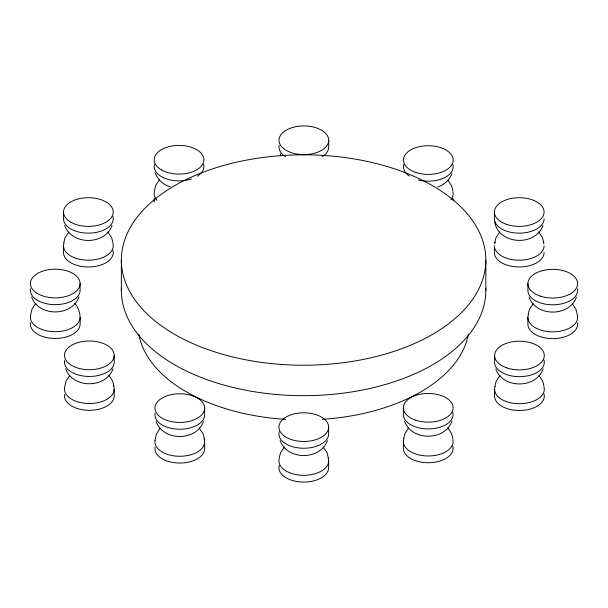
<?xml version="1.0" encoding="UTF-8"?>
<svg xmlns="http://www.w3.org/2000/svg" width="608" height="608" viewBox="0 0 608 608"><rect width="100%" height="100%" fill="white"/><g stroke="black" fill="none" stroke-linecap="round" stroke-linejoin="round"><path stroke-width="0.91" d="M30.438 315.826L31.958 309.236L35.674 303.529M64.524 387.646L66.052 381.056L69.76 375.349M154.956 440.412L156.484 433.816L160.193 428.116M63.794 242.828L65.071 237.743L68.788 232.036M154.462 190.54L155.739 185.455L159.456 179.755M279.209 457.923L280.486 452.838L284.202 447.131M403.674 438.596L404.951 433.519L408.667 427.812M494.676 242.82L495.953 237.743L499.67 232.036M494.882 386.331L496.151 381.246L499.867 375.539M528.185 314.48L529.454 309.396L533.17 303.696M78.911 296.962C71.949 316.897 38.555 316.897 31.586 296.962M112.032 225.477C105.062 245.412 71.668 245.412 64.706 225.477M113.004 368.79C106.035 388.725 72.648 388.725 65.679 368.79M203.437 421.549C196.468 441.484 163.081 441.484 156.112 421.549M327.438 440.572C320.477 460.507 287.082 460.507 280.121 440.572M451.964 173.508C449.798 179.968 444.121 184.809 437.768 186.998M451.904 421.253C444.942 441.18 411.548 441.18 404.586 421.253M542.906 225.477C535.618 246.909 498.013 244.819 494.745 221.814M543.111 368.98C536.142 388.915 502.748 388.915 495.786 368.98M576.414 297.13C569.445 317.064 536.051 317.064 529.089 297.13M170.308 186.869C163.628 184.908 157.632 179.869 155.374 173.189M538.825 232.036L542.534 237.743L543.81 242.82M572.326 303.696L576.042 309.396L577.562 315.993M447.883 180.067L451.6 185.774L452.876 190.851M539.022 375.539L542.739 381.246L544.016 386.331M447.822 427.812L451.539 433.519L452.816 438.596M323.357 447.131L327.074 452.838L328.35 457.923M107.943 232.036L111.659 237.743L112.936 242.828M199.356 428.116L203.064 433.816L204.341 438.9M74.83 303.529C80.089 308.986 80.545 316.973 80.104 324.11A24.852 14.349 0 0 1 53.952 338.436A24.852 14.349 0 0 1 30.537 322.612M108.916 375.349L112.632 381.056L113.909 386.133M280.189 153.718L280.653 155.108M114.16 387.646L114.19 395.937A24.852 14.349 0 0 1 88.038 410.263A24.852 14.349 0 0 1 64.623 394.432M527.896 283.693L527.896 290.457A24.852 14.349 0 0 0 554.048 304.783A24.852 14.349 0 0 0 577.463 288.96M527.896 317.513L527.896 324.277A24.852 14.349 0 0 0 554.048 338.603A24.852 14.349 0 0 0 577.463 322.78M494.593 355.543L494.593 362.307A24.852 14.349 0 0 0 521.398 376.61A24.852 14.349 0 0 0 543.993 360.058M494.593 389.363L494.593 396.127A24.852 14.349 0 0 0 521.398 410.43A24.852 14.349 0 0 0 543.993 393.878M494.395 212.04L494.395 218.804A24.852 14.349 0 0 0 519.247 233.153A24.852 14.349 0 0 0 544.092 218.804M485.83 260.026A182.24 105.214 0 0 1 212.473 351.143A182.24 105.214 0 0 1 212.473 168.91A182.24 105.214 0 0 1 485.83 260.026L485.83 290.457M403.393 407.816L403.393 414.58A24.852 14.349 0 0 0 430.198 428.883A24.852 14.349 0 0 0 452.785 412.33M328.7 140.281A24.852 14.349 0 0 1 291.422 152.707A24.852 14.349 0 0 1 291.422 127.855A24.852 14.349 0 0 1 328.7 140.281L328.7 147.045A24.852 14.349 0 0 1 322.164 156.742M328.632 427.135A24.852 14.349 0 0 1 291.354 439.561A24.852 14.349 0 0 1 291.354 414.709A24.852 14.349 0 0 1 328.632 427.135L328.632 433.899A24.852 14.349 0 0 1 301.826 448.202A24.852 14.349 0 0 1 279.232 431.65M328.632 460.955L328.632 467.719A24.852 14.349 0 0 1 301.826 482.022A24.852 14.349 0 0 1 279.232 465.47M204.622 408.112A24.852 14.349 0 0 1 167.352 420.538A24.852 14.349 0 0 1 167.352 395.694A24.852 14.349 0 0 1 204.622 408.112L204.622 414.876A24.852 14.349 0 0 1 178.478 429.21A24.852 14.349 0 0 1 155.063 413.379M121.357 260.026L121.357 290.457M114.19 355.353A24.852 14.349 0 0 1 76.912 367.779A24.852 14.349 0 0 1 76.912 342.927A24.852 14.349 0 0 1 114.19 355.353L114.19 362.117A24.852 14.349 0 0 1 88.038 376.443A24.852 14.349 0 0 1 64.623 360.62M80.104 283.533A24.852 14.349 0 0 1 42.826 295.952A24.852 14.349 0 0 1 42.826 271.107A24.852 14.349 0 0 1 80.104 283.533L80.104 290.297A24.852 14.349 0 0 1 53.952 304.623A24.852 14.349 0 0 1 30.537 288.792M63.513 212.04L63.513 218.804A24.852 14.349 0 0 0 90.318 233.107A24.852 14.349 0 0 0 112.913 216.554M328.084 457.968A24.852 14.349 0 0 1 304.433 475.296A24.852 14.349 0 0 1 279.232 458.706M544.092 252.616A24.852 14.349 0 0 1 519.247 266.965A24.852 14.349 0 0 1 494.395 252.616L494.395 245.852A24.852 14.349 0 0 0 519.247 260.201A24.852 14.349 0 0 0 544.092 245.852M452.785 446.15A24.852 14.349 0 0 1 430.198 462.696A24.852 14.349 0 0 1 403.393 448.392L403.393 441.628A24.852 14.349 0 0 0 430.198 455.932A24.852 14.349 0 0 0 452.785 439.386M468.32 334.446A165.672 95.646 0 0 1 322.392 419.307M285.73 419.368A165.672 95.646 0 0 1 138.86 334.446M403.423 440.884A24.852 14.349 0 0 1 403.94 438.642M543.993 387.114A24.852 14.349 0 0 1 518.791 403.704A24.852 14.349 0 0 1 495.14 386.376M494.699 243.61A24.852 14.349 0 0 1 495.239 242.144M543.248 242.144A24.852 14.349 0 0 1 543.788 243.61M577.463 316.016A24.852 14.349 0 0 1 551.441 331.839A24.852 14.349 0 0 1 528.443 314.526M452.846 164.586A24.852 14.349 0 0 1 443.506 178.182A24.852 14.349 0 0 1 418.365 179.983M409.275 176.054A24.852 14.349 0 0 1 403.765 164.586M112.913 250.374A24.852 14.349 0 0 1 90.318 266.927A24.852 14.349 0 0 1 63.513 252.624L63.513 245.86A24.852 14.349 0 0 0 90.318 260.163A24.852 14.349 0 0 0 112.913 243.61M155.063 447.199A24.852 14.349 0 0 0 178.478 463.022A24.852 14.349 0 0 0 204.622 448.696L204.622 441.932A24.852 14.349 0 0 1 178.478 456.258A24.852 14.349 0 0 1 155.063 440.435M154.318 201.833A24.852 14.349 0 0 1 154.493 198.086M452.846 198.406A24.852 14.349 0 0 1 453.158 200.648M452.846 191.642A24.852 14.349 0 0 1 451.007 199.72M63.551 245.108A24.852 14.349 0 0 1 64.06 242.873M156.894 200.085A24.852 14.349 0 0 1 154.493 191.322M285.532 156.742A24.852 14.349 0 0 1 279.133 145.548M203.581 164.266A24.852 14.349 0 0 1 197.349 176.214M191.459 178.942A24.852 14.349 0 0 1 164.958 178.342A24.852 14.349 0 0 1 154.493 164.266M80.104 317.346A24.852 14.349 0 0 1 53.952 331.672A24.852 14.349 0 0 1 30.537 315.848M204.083 438.946A24.852 14.349 0 0 1 204.592 441.188M114.19 389.173A24.852 14.349 0 0 1 88.038 403.499A24.852 14.349 0 0 1 64.623 387.676M113.346 385.457A24.852 14.349 0 0 1 113.886 386.924M485.8 288.64A182.24 105.214 0 0 1 302.799 395.671A182.24 105.214 0 0 1 121.418 287.728M540.322 296.119A24.852 14.349 0 0 0 577.6 283.693A24.852 14.349 0 0 0 540.322 271.267A24.852 14.349 0 0 0 540.322 296.119M507.019 367.969A24.852 14.349 0 0 0 544.297 355.543A24.852 14.349 0 0 0 507.019 343.117A24.852 14.349 0 0 0 507.019 367.969M415.819 420.242A24.852 14.349 0 0 0 453.097 407.816A24.852 14.349 0 0 0 415.819 395.39A24.852 14.349 0 0 0 415.819 420.242M506.821 224.466A24.852 14.349 0 0 0 544.092 212.04A24.852 14.349 0 0 0 506.821 199.614A24.852 14.349 0 0 0 506.821 224.466M415.88 172.497A24.852 14.349 0 0 0 453.158 160.071A24.852 14.349 0 0 0 415.88 147.645A24.852 14.349 0 0 0 415.88 172.497M70.794 222.186A24.852 14.349 0 0 0 112.374 215.756A24.852 14.349 0 0 0 81.936 198.185A24.852 14.349 0 0 0 70.794 222.186M161.462 169.898A24.852 14.349 0 0 0 203.042 163.468A24.852 14.349 0 0 0 172.604 145.897A24.852 14.349 0 0 0 161.462 169.898"/></g></svg>
